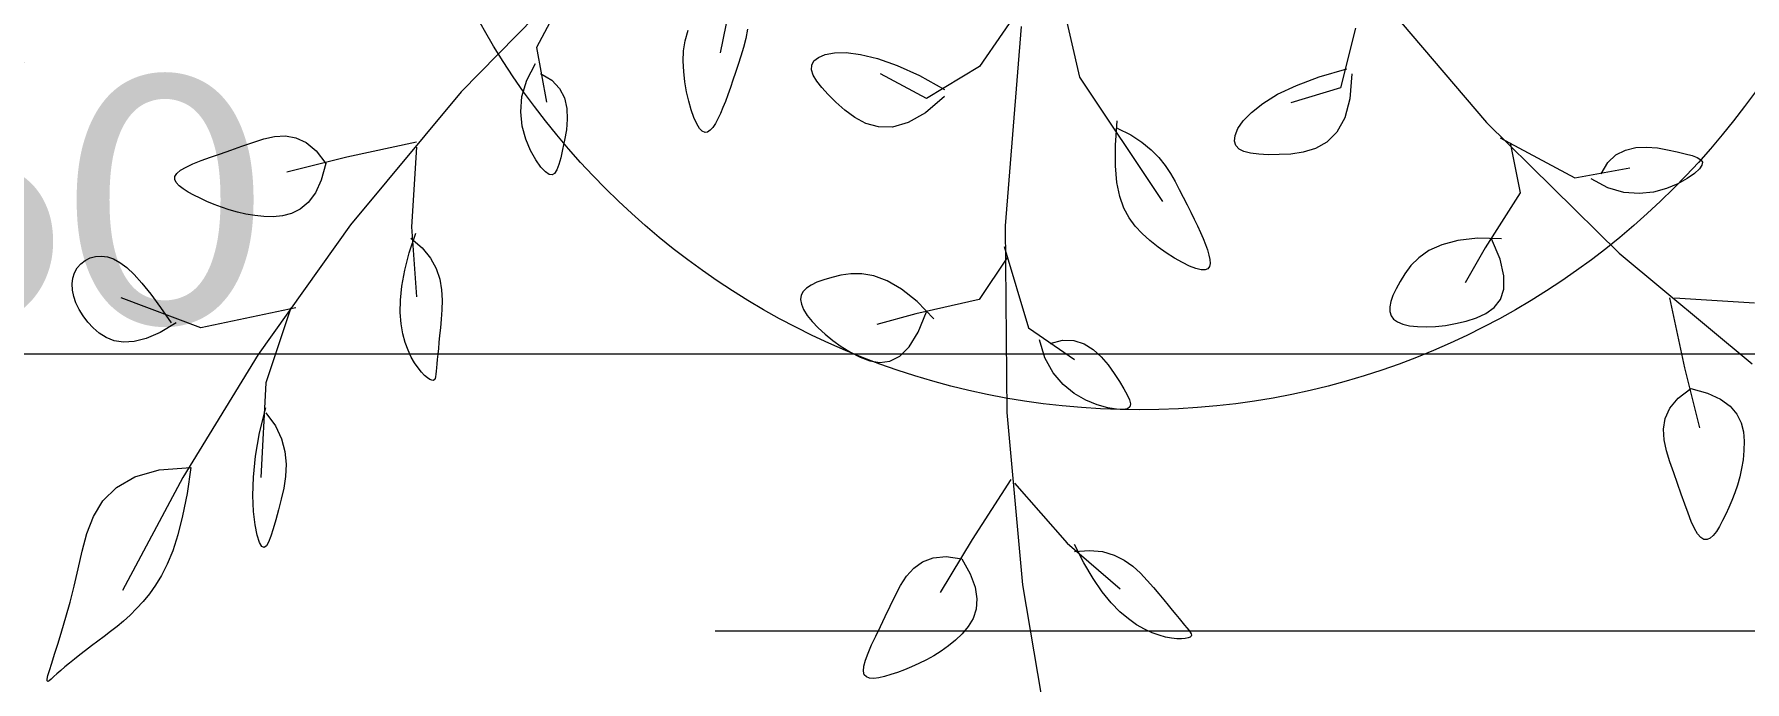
# Model space of a CAD drawing. Header units: centimetres. Extents: x -26724 to 60145, y -23645 to 6771.
# Drawn here: x -19292.4 to -19223.8, y -2535.3 to -2509.3 of the extents above; entities that cross this region are included whole.
import ezdxf

# ---------------------------------------------------------------- set-up
doc = ezdxf.new("R2010")
doc.units = ezdxf.units.CM
for name, pattern in [('AUSGEZOGEN', [0]), ('DALEKOVOD_VN', [5, 2.5, -2.5]), ('PUNKT2_S9', [0.35, 0.15, -0.1, 0, -0.1])]:
    doc.linetypes.add(name, pattern=pattern)
doc.layers.add('3.IZGLED 2', color=7, linetype='Continuous', lineweight=9, true_color=0x4a4a4a)
doc.layers.add('4.KOTE', color=88, linetype='Continuous', lineweight=15)
doc.layers.add('Moebel', color=252, linetype='PUNKT2_S9', lineweight=13)
doc.styles.get("Standard").update_dxf_attribs({"font": 'calibri.ttf'})
doc.dimstyles.new('ja 1 50', dxfattribs={"dimtxt": 10, "dimasz": 5, "dimexe": 5, "dimexo": 5, "dimgap": 1, "dimtad": 1, "dimdec": 0, "dimtxsty": 'Standard', "dimblk": 'ARCHTICK', "dimcen": 2.5, "dimclrd": 256, "dimclrt": 7, "dimadec": 0, "dimazin": 0, "dimtfac": 1, "dimtdec": 0, "dimtix": 1, "dimtmove": 1, "dimatfit": 3, "dimldrblk": 'ARCHTICK', "dimfxl": 10, "dimfxlon": 1, "dimlwd": 0, "dimlwe": 9, "dimarcsym": 0})

# ---------------------------------------------------------------- blocks, each defined once
blk = doc.blocks.new('ggggt')
at = {"layer": 'Moebel', "color": 91, "linetype": 'AUSGEZOGEN', "lineweight": 18, "transparency": 33554687}
for p, q in [((1552.112, 1980.03, 13.5), (1550.936, 1974.158, 13.5)), ((1564.101, 1978.578, 13.5), (1565.343, 1973.177, 13.5)), ((1545.785, 1977.92, 13.5), (1540.545, 1972.589, 13.5)), ((1576.458, 1977.47, 13.5), (1581.655, 1971.359, 13.5)), ((1545.166, 1977.369, 13.5), (1543.564, 1974.371, 13.5)), ((1563.17, 1976.287, 13.5), (1561.329, 1973.598, 13.5)), ((1549.526, 1974.64, 13.5), (1549.652, 1975.062, 13.5)), ((1552.034, 1975.101, 13.5), (1551.958, 1974.721, 13.5)), ((1563.007, 1975.207, 13.5), (1562.361, 1967.211, 13.5)), ((1576.409, 1975.146, 13.5), (1575.809, 1972.743, 13.5)), ((1543.564, 1974.371, 13.5), (1543.965, 1972.172, 13.5)), ((1549.454, 1973.82, 13.5), (1549.466, 1974.23, 13.5)), ((1549.466, 1974.23, 13.5), (1549.526, 1974.64, 13.5)), ((1551.862, 1974.363, 13.5), (1551.757, 1974.02, 13.5)), ((1551.958, 1974.721, 13.5), (1551.862, 1974.363, 13.5)), ((1554.868, 1973.969, 13.5), (1555.142, 1974.081, 13.5)), ((1555.142, 1974.081, 13.5), (1555.515, 1974.151, 13.5)), ((1555.515, 1974.151, 13.5), (1555.987, 1974.161, 13.5)), ((1555.987, 1974.161, 13.5), (1556.562, 1974.092, 13.5)), ((1556.562, 1974.092, 13.5), (1557.241, 1973.928, 13.5)), ((1543.173, 1973.052, 13.5), (1543.53, 1973.72, 13.5)), ((1549.474, 1973.405, 13.5), (1549.454, 1973.82, 13.5)), ((1549.52, 1972.991, 13.5), (1549.474, 1973.405, 13.5)), ((1551.547, 1973.366, 13.5), (1551.444, 1973.056, 13.5)), ((1551.651, 1973.688, 13.5), (1551.547, 1973.366, 13.5)), ((1551.757, 1974.02, 13.5), (1551.651, 1973.688, 13.5)), ((1554.594, 1973.472, 13.5), (1554.601, 1973.662, 13.5)), ((1554.664, 1973.258, 13.5), (1554.594, 1973.472, 13.5)), ((1554.601, 1973.662, 13.5), (1554.69, 1973.828, 13.5)), ((1554.69, 1973.828, 13.5), (1554.868, 1973.969, 13.5)), ((1557.241, 1973.928, 13.5), (1558.026, 1973.651, 13.5)), ((1558.026, 1973.651, 13.5), (1558.92, 1973.244, 13.5)), ((1561.329, 1973.598, 13.5), (1559.206, 1972.323, 13.5)), ((1574.956, 1973.192, 13.5), (1576.059, 1973.509, 13.5)), ((1542.984, 1972.405, 13.5), (1543.173, 1973.052, 13.5)), ((1543.73, 1973.321, 13.5), (1544.179, 1973.056, 13.5)), ((1544.179, 1973.056, 13.5), (1544.49, 1972.725, 13.5)), ((1544.49, 1972.725, 13.5), (1544.683, 1972.343, 13.5)), ((1549.588, 1972.589, 13.5), (1549.52, 1972.991, 13.5)), ((1551.342, 1972.758, 13.5), (1551.24, 1972.475, 13.5)), ((1551.444, 1973.056, 13.5), (1551.342, 1972.758, 13.5)), ((1554.804, 1973.021, 13.5), (1554.664, 1973.258, 13.5)), ((1555.007, 1972.762, 13.5), (1554.804, 1973.021, 13.5)), ((1555.266, 1972.48, 13.5), (1555.007, 1972.762, 13.5)), ((1559.206, 1972.323, 13.5), (1557.367, 1973.312, 13.5)), ((1558.92, 1973.244, 13.5), (1559.925, 1972.688, 13.5)), ((1565.343, 1973.177, 13.5), (1568.663, 1968.193, 13.5)), ((1573.284, 1972.489, 13.5), (1574.036, 1972.848, 13.5)), ((1575.809, 1972.743, 13.5), (1573.81, 1972.142, 13.5)), ((1574.036, 1972.848, 13.5), (1574.956, 1973.192, 13.5)), ((1576.259, 1973.309, 13.5), (1576.184, 1972.309, 13.5)), ((1540.545, 1972.589, 13.5), (1536.11, 1967.258, 13.5)), ((1542.934, 1971.789, 13.5), (1542.984, 1972.405, 13.5)), ((1544.683, 1972.343, 13.5), (1544.779, 1971.927, 13.5)), ((1549.673, 1972.209, 13.5), (1549.588, 1972.589, 13.5)), ((1549.771, 1971.861, 13.5), (1549.673, 1972.209, 13.5)), ((1551.14, 1972.207, 13.5), (1551.039, 1971.955, 13.5)), ((1551.24, 1972.475, 13.5), (1551.14, 1972.207, 13.5)), ((1555.574, 1972.177, 13.5), (1555.266, 1972.48, 13.5)), ((1555.928, 1971.86, 13.5), (1555.574, 1972.177, 13.5)), ((1559.925, 1972.405, 13.5), (1559.164, 1971.751, 13.5)), ((1572.233, 1971.766, 13.5), (1572.688, 1972.124, 13.5)), ((1572.688, 1972.124, 13.5), (1573.284, 1972.489, 13.5)), ((1576.184, 1972.309, 13.5), (1575.975, 1971.541, 13.5)), ((1542.994, 1971.215, 13.5), (1542.934, 1971.789, 13.5)), ((1544.8, 1971.496, 13.5), (1544.765, 1971.065, 13.5)), ((1544.779, 1971.927, 13.5), (1544.8, 1971.496, 13.5)), ((1549.879, 1971.557, 13.5), (1549.771, 1971.861, 13.5)), ((1549.991, 1971.307, 13.5), (1549.879, 1971.557, 13.5)), ((1550.105, 1971.122, 13.5), (1549.991, 1971.307, 13.5)), ((1550.738, 1971.318, 13.5), (1550.637, 1971.163, 13.5)), ((1550.839, 1971.507, 13.5), (1550.738, 1971.318, 13.5)), ((1550.939, 1971.721, 13.5), (1550.839, 1971.507, 13.5)), ((1551.039, 1971.955, 13.5), (1550.939, 1971.721, 13.5)), ((1556.328, 1971.561, 13.5), (1555.928, 1971.86, 13.5)), ((1556.779, 1971.322, 13.5), (1556.328, 1971.561, 13.5)), ((1557.284, 1971.181, 13.5), (1556.779, 1971.322, 13.5)), ((1558.473, 1971.356, 13.5), (1557.848, 1971.179, 13.5)), ((1559.164, 1971.751, 13.5), (1558.473, 1971.356, 13.5)), ((1566.785, 1970.446, 13.5), (1566.856, 1971.421, 13.5)), ((1571.692, 1971.113, 13.5), (1571.906, 1971.426, 13.5)), ((1571.906, 1971.426, 13.5), (1572.233, 1971.766, 13.5)), ((1575.975, 1971.541, 13.5), (1575.658, 1970.974, 13.5)), ((1581.655, 1971.359, 13.5), (1586.986, 1966.12, 13.5)), ((1532.188, 1970.561, 13.5), (1532.627, 1970.699, 13.5)), ((1532.627, 1970.699, 13.5), (1533.064, 1970.794, 13.5)), ((1533.064, 1970.794, 13.5), (1533.497, 1970.82, 13.5)), ((1533.497, 1970.82, 13.5), (1533.921, 1970.751, 13.5)), ((1533.921, 1970.751, 13.5), (1534.335, 1970.562, 13.5)), ((1543.134, 1970.696, 13.5), (1542.994, 1971.215, 13.5)), ((1543.326, 1970.242, 13.5), (1543.134, 1970.696, 13.5)), ((1544.696, 1970.651, 13.5), (1544.615, 1970.272, 13.5)), ((1544.765, 1971.065, 13.5), (1544.696, 1970.651, 13.5)), ((1550.216, 1971.008, 13.5), (1550.105, 1971.122, 13.5)), ((1550.324, 1970.962, 13.5), (1550.216, 1971.008, 13.5)), ((1550.43, 1970.978, 13.5), (1550.324, 1970.962, 13.5)), ((1550.534, 1971.047, 13.5), (1550.43, 1970.978, 13.5)), ((1550.637, 1971.163, 13.5), (1550.534, 1971.047, 13.5)), ((1557.848, 1971.179, 13.5), (1557.284, 1971.181, 13.5)), ((1566.856, 1971.138, 13.5), (1567.392, 1970.863, 13.5)), ((1567.392, 1970.863, 13.5), (1567.839, 1970.573, 13.5)), ((1571.552, 1970.613, 13.5), (1571.578, 1970.839, 13.5)), ((1571.606, 1970.433, 13.5), (1571.552, 1970.613, 13.5)), ((1571.578, 1970.839, 13.5), (1571.692, 1971.113, 13.5)), ((1575.658, 1970.974, 13.5), (1575.258, 1970.577, 13.5)), ((1582.206, 1970.74, 13.5), (1585.204, 1969.138, 13.5)), ((1530.122, 1969.833, 13.5), (1530.491, 1969.967, 13.5)), ((1530.491, 1969.967, 13.5), (1530.891, 1970.107, 13.5)), ((1530.891, 1970.107, 13.5), (1531.314, 1970.253, 13.5)), ((1531.314, 1970.253, 13.5), (1531.749, 1970.405, 13.5)), ((1531.749, 1970.405, 13.5), (1532.188, 1970.561, 13.5)), ((1535.955, 1969.973, 13.5), (1533.552, 1969.373, 13.5)), ((1534.335, 1970.562, 13.5), (1534.735, 1970.228, 13.5)), ((1534.735, 1970.228, 13.5), (1535.119, 1969.722, 13.5)), ((1538.758, 1970.572, 13.5), (1535.955, 1969.973, 13.5)), ((1538.758, 1970.372, 13.5), (1538.558, 1967.174, 13.5)), ((1543.54, 1969.863, 13.5), (1543.326, 1970.242, 13.5)), ((1544.536, 1969.943, 13.5), (1544.46, 1969.671, 13.5)), ((1544.615, 1970.272, 13.5), (1544.536, 1969.943, 13.5)), ((1566.781, 1969.629, 13.5), (1566.785, 1970.446, 13.5)), ((1567.839, 1970.573, 13.5), (1568.211, 1970.269, 13.5)), ((1568.211, 1970.269, 13.5), (1568.519, 1969.956, 13.5)), ((1568.519, 1969.956, 13.5), (1568.774, 1969.636, 13.5)), ((1571.736, 1970.294, 13.5), (1571.606, 1970.433, 13.5)), ((1571.936, 1970.193, 13.5), (1571.736, 1970.294, 13.5)), ((1572.203, 1970.124, 13.5), (1571.936, 1970.193, 13.5)), ((1572.529, 1970.084, 13.5), (1572.203, 1970.124, 13.5)), ((1572.911, 1970.068, 13.5), (1572.529, 1970.084, 13.5)), ((1573.344, 1970.072, 13.5), (1572.911, 1970.068, 13.5)), ((1573.818, 1970.097, 13.5), (1573.344, 1970.072, 13.5)), ((1574.313, 1970.169, 13.5), (1573.818, 1970.097, 13.5)), ((1574.801, 1970.319, 13.5), (1574.313, 1970.169, 13.5)), ((1575.258, 1970.577, 13.5), (1574.801, 1970.319, 13.5)), ((1582.606, 1970.54, 13.5), (1583.006, 1968.537, 13.5)), ((1586.519, 1969.754, 13.5), (1586.85, 1970.064, 13.5)), ((1586.85, 1970.064, 13.5), (1587.232, 1970.257, 13.5)), ((1587.232, 1970.257, 13.5), (1587.648, 1970.353, 13.5)), ((1587.648, 1970.353, 13.5), (1588.079, 1970.374, 13.5)), ((1588.079, 1970.374, 13.5), (1588.51, 1970.339, 13.5)), ((1588.51, 1970.339, 13.5), (1588.924, 1970.27, 13.5)), ((1588.924, 1970.27, 13.5), (1589.303, 1970.189, 13.5)), ((1589.303, 1970.189, 13.5), (1589.632, 1970.11, 13.5)), ((1589.632, 1970.11, 13.5), (1589.904, 1970.034, 13.5)), ((1589.904, 1970.034, 13.5), (1590.113, 1969.955, 13.5)), ((1590.113, 1969.955, 13.5), (1590.253, 1969.867, 13.5)), ((1529.071, 1969.197, 13.5), (1529.145, 1969.322, 13.5)), ((1529.145, 1969.322, 13.5), (1529.296, 1969.448, 13.5)), ((1529.296, 1969.448, 13.5), (1529.515, 1969.574, 13.5)), ((1529.515, 1969.574, 13.5), (1529.793, 1969.702, 13.5)), ((1529.793, 1969.702, 13.5), (1530.122, 1969.833, 13.5)), ((1535.119, 1969.722, 13.5), (1534.938, 1969.054, 13.5)), ((1535.119, 1969.722, 13.5), (1535.119, 1969.722, 13.5)), ((1543.747, 1969.572, 13.5), (1543.54, 1969.863, 13.5)), ((1543.924, 1969.377, 13.5), (1543.747, 1969.572, 13.5)), ((1544.07, 1969.274, 13.5), (1543.924, 1969.377, 13.5)), ((1544.191, 1969.258, 13.5), (1544.07, 1969.274, 13.5)), ((1544.293, 1969.322, 13.5), (1544.191, 1969.258, 13.5)), ((1544.381, 1969.462, 13.5), (1544.293, 1969.322, 13.5)), ((1544.46, 1969.671, 13.5), (1544.381, 1969.462, 13.5)), ((1566.839, 1968.95, 13.5), (1566.781, 1969.629, 13.5)), ((1568.774, 1969.636, 13.5), (1568.988, 1969.314, 13.5)), ((1568.988, 1969.314, 13.5), (1569.173, 1968.993, 13.5)), ((1585.204, 1969.138, 13.5), (1587.403, 1969.539, 13.5)), ((1586.255, 1969.304, 13.5), (1586.519, 1969.754, 13.5)), ((1590.003, 1969.321, 13.5), (1589.712, 1969.114, 13.5)), ((1590.198, 1969.498, 13.5), (1590.003, 1969.321, 13.5)), ((1590.301, 1969.644, 13.5), (1590.198, 1969.498, 13.5)), ((1590.253, 1969.867, 13.5), (1590.317, 1969.766, 13.5)), ((1590.317, 1969.766, 13.5), (1590.301, 1969.644, 13.5)), ((1529.066, 1969.073, 13.5), (1529.071, 1969.197, 13.5)), ((1529.124, 1968.948, 13.5), (1529.066, 1969.073, 13.5)), ((1529.237, 1968.823, 13.5), (1529.124, 1968.948, 13.5)), ((1529.397, 1968.698, 13.5), (1529.237, 1968.823, 13.5)), ((1529.596, 1968.573, 13.5), (1529.397, 1968.698, 13.5)), ((1529.826, 1968.448, 13.5), (1529.596, 1968.573, 13.5)), ((1534.938, 1969.054, 13.5), (1534.7, 1968.536, 13.5)), ((1566.952, 1968.389, 13.5), (1566.839, 1968.95, 13.5)), ((1569.173, 1968.993, 13.5), (1569.341, 1968.676, 13.5)), ((1569.341, 1968.676, 13.5), (1569.502, 1968.366, 13.5)), ((1586.523, 1968.747, 13.5), (1585.855, 1969.104, 13.5)), ((1587.17, 1968.558, 13.5), (1586.523, 1968.747, 13.5)), ((1587.786, 1968.508, 13.5), (1587.17, 1968.558, 13.5)), ((1588.36, 1968.568, 13.5), (1587.786, 1968.508, 13.5)), ((1588.879, 1968.708, 13.5), (1588.36, 1968.568, 13.5)), ((1589.334, 1968.9, 13.5), (1588.879, 1968.708, 13.5)), ((1589.712, 1969.114, 13.5), (1589.334, 1968.9, 13.5)), ((1530.08, 1968.323, 13.5), (1529.826, 1968.448, 13.5)), ((1530.35, 1968.198, 13.5), (1530.08, 1968.323, 13.5)), ((1530.636, 1968.077, 13.5), (1530.35, 1968.198, 13.5)), ((1530.936, 1967.962, 13.5), (1530.636, 1968.077, 13.5)), ((1531.25, 1967.856, 13.5), (1530.936, 1967.962, 13.5)), ((1534.095, 1967.881, 13.5), (1533.747, 1967.708, 13.5)), ((1534.416, 1968.152, 13.5), (1534.095, 1967.881, 13.5)), ((1534.7, 1968.536, 13.5), (1534.416, 1968.152, 13.5)), ((1567.116, 1967.925, 13.5), (1566.952, 1968.389, 13.5)), ((1567.325, 1967.536, 13.5), (1567.116, 1967.925, 13.5)), ((1569.502, 1968.366, 13.5), (1569.656, 1968.065, 13.5)), ((1569.656, 1968.065, 13.5), (1569.802, 1967.772, 13.5)), ((1583.006, 1968.537, 13.5), (1581.606, 1966.335, 13.5)), ((1531.577, 1967.763, 13.5), (1531.25, 1967.856, 13.5)), ((1531.917, 1967.686, 13.5), (1531.577, 1967.763, 13.5)), ((1532.269, 1967.627, 13.5), (1531.917, 1967.686, 13.5)), ((1532.633, 1967.59, 13.5), (1532.269, 1967.627, 13.5)), ((1536.11, 1967.258, 13.5), (1532.412, 1962.061, 13.5)), ((1533.006, 1967.58, 13.5), (1532.633, 1967.59, 13.5)), ((1533.381, 1967.614, 13.5), (1533.006, 1967.58, 13.5)), ((1533.747, 1967.708, 13.5), (1533.381, 1967.614, 13.5)), ((1562.361, 1967.211, 13.5), (1562.426, 1959.736, 13.5)), ((1567.573, 1967.204, 13.5), (1567.325, 1967.536, 13.5)), ((1567.854, 1966.906, 13.5), (1567.573, 1967.204, 13.5)), ((1569.802, 1967.772, 13.5), (1569.94, 1967.49, 13.5)), ((1569.94, 1967.49, 13.5), (1570.069, 1967.218, 13.5)), ((1570.069, 1967.218, 13.5), (1570.187, 1966.957, 13.5)), ((1538.464, 1966.14, 13.5), (1538.724, 1966.924, 13.5)), ((1538.524, 1966.724, 13.5), (1538.982, 1966.336, 13.5)), ((1538.558, 1967.174, 13.5), (1538.758, 1964.375, 13.5)), ((1568.162, 1966.627, 13.5), (1567.854, 1966.906, 13.5)), ((1568.488, 1966.367, 13.5), (1568.162, 1966.627, 13.5)), ((1570.187, 1966.957, 13.5), (1570.294, 1966.708, 13.5)), ((1570.294, 1966.708, 13.5), (1570.389, 1966.472, 13.5)), ((1580.506, 1966.632, 13.5), (1579.863, 1966.461, 13.5)), ((1581.297, 1966.718, 13.5), (1580.506, 1966.632, 13.5)), ((1582.256, 1966.701, 13.5), (1581.297, 1966.718, 13.5)), ((1582.203, 1965.881, 13.5), (1581.857, 1966.701, 13.5)), ((1525.299, 1965.696, 13.5), (1525.472, 1965.83, 13.5)), ((1525.472, 1965.83, 13.5), (1525.67, 1965.929, 13.5)), ((1525.67, 1965.929, 13.5), (1525.886, 1965.989, 13.5)), ((1525.886, 1965.989, 13.5), (1526.118, 1966.005, 13.5)), ((1526.118, 1966.005, 13.5), (1526.359, 1965.974, 13.5)), ((1526.359, 1965.974, 13.5), (1526.606, 1965.891, 13.5)), ((1526.606, 1965.891, 13.5), (1526.863, 1965.75, 13.5)), ((1538.281, 1965.435, 13.5), (1538.464, 1966.14, 13.5)), ((1538.982, 1966.336, 13.5), (1539.317, 1965.928, 13.5)), ((1539.317, 1965.928, 13.5), (1539.547, 1965.507, 13.5)), ((1562.454, 1965.959, 13.5), (1561.321, 1964.26, 13.5)), ((1562.313, 1966.383, 13.5), (1563.301, 1963.13, 13.5)), ((1568.82, 1966.13, 13.5), (1568.488, 1966.367, 13.5)), ((1569.149, 1965.921, 13.5), (1568.82, 1966.13, 13.5)), ((1569.464, 1965.745, 13.5), (1569.149, 1965.921, 13.5)), ((1570.389, 1966.472, 13.5), (1570.47, 1966.25, 13.5)), ((1570.47, 1966.25, 13.5), (1570.532, 1966.045, 13.5)), ((1570.532, 1966.045, 13.5), (1570.57, 1965.863, 13.5)), ((1570.57, 1965.863, 13.5), (1570.58, 1965.709, 13.5)), ((1578.945, 1965.938, 13.5), (1578.63, 1965.624, 13.5)), ((1579.349, 1966.223, 13.5), (1578.945, 1965.938, 13.5)), ((1579.863, 1966.461, 13.5), (1579.349, 1966.223, 13.5)), ((1581.606, 1966.335, 13.5), (1580.807, 1964.933, 13.5)), ((1582.361, 1965.213, 13.5), (1582.203, 1965.881, 13.5)), ((1586.986, 1966.12, 13.5), (1592.317, 1961.684, 13.5)), ((1524.945, 1964.891, 13.5), (1524.974, 1965.124, 13.5)), ((1524.974, 1965.124, 13.5), (1525.045, 1965.339, 13.5)), ((1525.045, 1965.339, 13.5), (1525.155, 1965.531, 13.5)), ((1525.155, 1965.531, 13.5), (1525.299, 1965.696, 13.5)), ((1526.863, 1965.75, 13.5), (1527.136, 1965.544, 13.5)), ((1527.136, 1965.544, 13.5), (1527.429, 1965.268, 13.5)), ((1527.429, 1965.268, 13.5), (1527.748, 1964.914, 13.5)), ((1538.165, 1964.804, 13.5), (1538.281, 1965.435, 13.5)), ((1539.547, 1965.507, 13.5), (1539.69, 1965.081, 13.5)), ((1555.403, 1965.15, 13.5), (1555.083, 1965.055, 13.5)), ((1555.764, 1965.237, 13.5), (1555.403, 1965.15, 13.5)), ((1556.167, 1965.294, 13.5), (1555.764, 1965.237, 13.5)), ((1556.612, 1965.294, 13.5), (1556.167, 1965.294, 13.5)), ((1557.099, 1965.209, 13.5), (1556.612, 1965.294, 13.5)), ((1557.631, 1965.014, 13.5), (1557.099, 1965.209, 13.5)), ((1569.755, 1965.606, 13.5), (1569.464, 1965.745, 13.5)), ((1570.011, 1965.509, 13.5), (1569.755, 1965.606, 13.5)), ((1570.223, 1965.458, 13.5), (1570.011, 1965.509, 13.5)), ((1570.382, 1965.456, 13.5), (1570.223, 1965.458, 13.5)), ((1570.491, 1965.5, 13.5), (1570.382, 1965.456, 13.5)), ((1570.555, 1965.586, 13.5), (1570.491, 1965.5, 13.5)), ((1570.58, 1965.709, 13.5), (1570.555, 1965.586, 13.5)), ((1578.385, 1965.299, 13.5), (1578.192, 1964.982, 13.5)), ((1578.63, 1965.624, 13.5), (1578.385, 1965.299, 13.5)), ((1582.356, 1964.679, 13.5), (1582.361, 1965.213, 13.5)), ((1524.958, 1964.643, 13.5), (1524.945, 1964.891, 13.5)), ((1525.011, 1964.387, 13.5), (1524.958, 1964.643, 13.5)), ((1527.748, 1964.914, 13.5), (1528.097, 1964.477, 13.5)), ((1528.097, 1964.477, 13.5), (1528.484, 1963.95, 13.5)), ((1538.109, 1964.239, 13.5), (1538.165, 1964.804, 13.5)), ((1539.69, 1965.081, 13.5), (1539.763, 1964.657, 13.5)), ((1539.763, 1964.657, 13.5), (1539.784, 1964.243, 13.5)), ((1554.181, 1964.438, 13.5), (1554.156, 1964.268, 13.5)), ((1554.261, 1964.589, 13.5), (1554.181, 1964.438, 13.5)), ((1554.393, 1964.724, 13.5), (1554.261, 1964.589, 13.5)), ((1554.576, 1964.844, 13.5), (1554.393, 1964.724, 13.5)), ((1554.807, 1964.954, 13.5), (1554.576, 1964.844, 13.5)), ((1555.083, 1965.055, 13.5), (1554.807, 1964.954, 13.5)), ((1558.206, 1964.68, 13.5), (1557.631, 1965.014, 13.5)), ((1558.827, 1964.182, 13.5), (1558.206, 1964.68, 13.5)), ((1578.033, 1964.689, 13.5), (1577.909, 1964.422, 13.5)), ((1578.192, 1964.982, 13.5), (1578.033, 1964.689, 13.5)), ((1582.217, 1964.261, 13.5), (1582.356, 1964.679, 13.5)), ((1525.101, 1964.125, 13.5), (1525.011, 1964.387, 13.5)), ((1525.226, 1963.863, 13.5), (1525.101, 1964.125, 13.5)), ((1525.384, 1963.606, 13.5), (1525.226, 1963.863, 13.5)), ((1530.113, 1963.125, 13.5), (1526.909, 1964.325, 13.5)), ((1528.484, 1963.95, 13.5), (1528.912, 1963.325, 13.5)), ((1533.918, 1963.925, 13.5), (1530.113, 1963.125, 13.5)), ((1533.718, 1963.925, 13.5), (1532.716, 1960.926, 13.5)), ((1538.103, 1963.737, 13.5), (1538.109, 1964.239, 13.5)), ((1539.771, 1963.846, 13.5), (1539.742, 1963.475, 13.5)), ((1539.784, 1964.243, 13.5), (1539.771, 1963.846, 13.5)), ((1554.156, 1964.268, 13.5), (1554.188, 1964.077, 13.5)), ((1554.188, 1964.077, 13.5), (1554.279, 1963.862, 13.5)), ((1554.279, 1963.862, 13.5), (1554.424, 1963.629, 13.5)), ((1561.321, 1964.26, 13.5), (1558.774, 1963.692, 13.5)), ((1559.493, 1963.492, 13.5), (1558.827, 1964.182, 13.5)), ((1558.875, 1962.95, 13.5), (1559.21, 1963.774, 13.5)), ((1577.823, 1964.181, 13.5), (1577.779, 1963.966, 13.5)), ((1577.779, 1963.966, 13.5), (1577.781, 1963.777, 13.5)), ((1577.781, 1963.777, 13.5), (1577.831, 1963.614, 13.5)), ((1577.909, 1964.422, 13.5), (1577.823, 1964.181, 13.5)), ((1581.639, 1963.702, 13.5), (1581.969, 1963.941, 13.5)), ((1581.969, 1963.941, 13.5), (1582.217, 1964.261, 13.5)), ((1589.003, 1964.332, 13.5), (1589.602, 1961.529, 13.5)), ((1589.203, 1964.332, 13.5), (1592.401, 1964.132, 13.5)), ((1525.573, 1963.359, 13.5), (1525.384, 1963.606, 13.5)), ((1525.791, 1963.125, 13.5), (1525.573, 1963.359, 13.5)), ((1526.037, 1962.913, 13.5), (1525.791, 1963.125, 13.5)), ((1529.112, 1963.325, 13.5), (1528.477, 1962.948, 13.5)), ((1538.14, 1963.29, 13.5), (1538.103, 1963.737, 13.5)), ((1538.21, 1962.894, 13.5), (1538.14, 1963.29, 13.5)), ((1539.711, 1963.135, 13.5), (1539.683, 1962.826, 13.5)), ((1539.742, 1963.475, 13.5), (1539.711, 1963.135, 13.5)), ((1554.424, 1963.629, 13.5), (1554.619, 1963.383, 13.5)), ((1554.619, 1963.383, 13.5), (1554.858, 1963.13, 13.5)), ((1554.858, 1963.13, 13.5), (1555.136, 1962.875, 13.5)), ((1558.774, 1963.692, 13.5), (1557.217, 1963.267, 13.5)), ((1563.301, 1963.13, 13.5), (1565.139, 1961.859, 13.5)), ((1577.831, 1963.614, 13.5), (1577.933, 1963.476, 13.5)), ((1577.933, 1963.476, 13.5), (1578.092, 1963.364, 13.5)), ((1578.092, 1963.364, 13.5), (1578.308, 1963.276, 13.5)), ((1578.308, 1963.276, 13.5), (1578.575, 1963.214, 13.5)), ((1578.575, 1963.214, 13.5), (1578.887, 1963.178, 13.5)), ((1578.887, 1963.178, 13.5), (1579.235, 1963.167, 13.5)), ((1579.235, 1963.167, 13.5), (1579.612, 1963.184, 13.5)), ((1579.612, 1963.184, 13.5), (1580.01, 1963.227, 13.5)), ((1580.01, 1963.227, 13.5), (1580.422, 1963.298, 13.5)), ((1580.422, 1963.298, 13.5), (1580.84, 1963.397, 13.5)), ((1580.84, 1963.397, 13.5), (1581.254, 1963.527, 13.5)), ((1581.254, 1963.527, 13.5), (1581.639, 1963.702, 13.5)), ((1526.317, 1962.735, 13.5), (1526.037, 1962.913, 13.5)), ((1526.638, 1962.609, 13.5), (1526.317, 1962.735, 13.5)), ((1527.007, 1962.551, 13.5), (1526.638, 1962.609, 13.5)), ((1527.432, 1962.577, 13.5), (1527.007, 1962.551, 13.5)), ((1527.92, 1962.704, 13.5), (1527.432, 1962.577, 13.5)), ((1528.477, 1962.948, 13.5), (1527.92, 1962.704, 13.5)), ((1538.307, 1962.542, 13.5), (1538.21, 1962.894, 13.5)), ((1538.421, 1962.231, 13.5), (1538.307, 1962.542, 13.5)), ((1539.656, 1962.547, 13.5), (1539.631, 1962.295, 13.5)), ((1539.683, 1962.826, 13.5), (1539.656, 1962.547, 13.5)), ((1555.136, 1962.875, 13.5), (1555.448, 1962.624, 13.5)), ((1555.448, 1962.624, 13.5), (1555.79, 1962.382, 13.5)), ((1555.79, 1962.382, 13.5), (1556.155, 1962.157, 13.5)), ((1558.514, 1962.366, 13.5), (1558.875, 1962.95, 13.5)), ((1563.956, 1961.922, 13.5), (1563.736, 1962.646, 13.5)), ((1564.161, 1962.505, 13.5), (1564.665, 1962.636, 13.5)), ((1564.665, 1962.636, 13.5), (1565.119, 1962.621, 13.5)), ((1565.119, 1962.621, 13.5), (1565.526, 1962.488, 13.5)), ((1565.526, 1962.488, 13.5), (1565.887, 1962.262, 13.5)), ((1532.412, 1962.061, 13.5), (1529.385, 1957.131, 13.5)), ((1538.547, 1961.957, 13.5), (1538.421, 1962.231, 13.5)), ((1538.681, 1961.72, 13.5), (1538.547, 1961.957, 13.5)), ((1538.818, 1961.52, 13.5), (1538.681, 1961.72, 13.5)), ((1539.589, 1961.866, 13.5), (1539.572, 1961.686, 13.5)), ((1539.609, 1962.068, 13.5), (1539.589, 1961.866, 13.5)), ((1539.631, 1962.295, 13.5), (1539.609, 1962.068, 13.5)), ((1556.155, 1962.157, 13.5), (1556.539, 1961.956, 13.5)), ((1556.539, 1961.956, 13.5), (1556.935, 1961.808, 13.5)), ((1556.935, 1961.808, 13.5), (1557.337, 1961.743, 13.5)), ((1557.337, 1961.743, 13.5), (1557.739, 1961.794, 13.5)), ((1557.739, 1961.794, 13.5), (1558.133, 1961.991, 13.5)), ((1558.133, 1961.991, 13.5), (1558.514, 1962.366, 13.5)), ((1564.281, 1961.33, 13.5), (1563.956, 1961.922, 13.5)), ((1565.887, 1962.262, 13.5), (1566.207, 1961.971, 13.5)), ((1566.207, 1961.971, 13.5), (1566.487, 1961.642, 13.5)), ((1538.952, 1961.355, 13.5), (1538.818, 1961.52, 13.5)), ((1539.079, 1961.223, 13.5), (1538.952, 1961.355, 13.5)), ((1539.194, 1961.125, 13.5), (1539.079, 1961.223, 13.5)), ((1539.291, 1961.06, 13.5), (1539.194, 1961.125, 13.5)), ((1539.368, 1961.025, 13.5), (1539.291, 1961.06, 13.5)), ((1539.427, 1961.02, 13.5), (1539.368, 1961.025, 13.5)), ((1539.47, 1961.043, 13.5), (1539.427, 1961.02, 13.5)), ((1539.5, 1961.093, 13.5), (1539.47, 1961.043, 13.5)), ((1539.521, 1961.168, 13.5), (1539.5, 1961.093, 13.5)), ((1539.535, 1961.266, 13.5), (1539.521, 1961.168, 13.5)), ((1539.547, 1961.386, 13.5), (1539.535, 1961.266, 13.5)), ((1539.558, 1961.526, 13.5), (1539.547, 1961.386, 13.5)), ((1539.572, 1961.686, 13.5), (1539.558, 1961.526, 13.5)), ((1564.681, 1960.859, 13.5), (1564.281, 1961.33, 13.5)), ((1566.487, 1961.642, 13.5), (1566.731, 1961.301, 13.5)), ((1566.731, 1961.301, 13.5), (1566.942, 1960.975, 13.5)), ((1589.602, 1961.529, 13.5), (1590.202, 1959.126, 13.5)), ((1532.716, 1960.926, 13.5), (1532.516, 1957.128, 13.5)), ((1565.128, 1960.496, 13.5), (1564.681, 1960.859, 13.5)), ((1565.595, 1960.228, 13.5), (1565.128, 1960.496, 13.5)), ((1566.942, 1960.975, 13.5), (1567.119, 1960.687, 13.5)), ((1567.119, 1960.687, 13.5), (1567.258, 1960.441, 13.5)), ((1567.258, 1960.441, 13.5), (1567.349, 1960.237, 13.5)), ((1589.347, 1960.309, 13.5), (1589.853, 1960.694, 13.5)), ((1589.853, 1960.694, 13.5), (1590.521, 1960.512, 13.5)), ((1589.853, 1960.694, 13.5), (1589.853, 1960.694, 13.5)), ((1590.521, 1960.512, 13.5), (1591.039, 1960.275, 13.5)), ((1532.465, 1958.916, 13.5), (1532.716, 1959.927, 13.5)), ((1532.716, 1959.727, 13.5), (1533.095, 1959.203, 13.5)), ((1562.426, 1959.736, 13.5), (1563.059, 1952.83, 13.5)), ((1566.052, 1960.042, 13.5), (1565.595, 1960.228, 13.5)), ((1566.47, 1959.926, 13.5), (1566.052, 1960.042, 13.5)), ((1566.823, 1959.867, 13.5), (1566.47, 1959.926, 13.5)), ((1567.086, 1959.854, 13.5), (1566.823, 1959.867, 13.5)), ((1567.262, 1959.884, 13.5), (1567.086, 1959.854, 13.5)), ((1567.36, 1959.959, 13.5), (1567.262, 1959.884, 13.5)), ((1567.349, 1960.237, 13.5), (1567.386, 1960.076, 13.5)), ((1567.386, 1960.076, 13.5), (1567.36, 1959.959, 13.5)), ((1588.824, 1959.495, 13.5), (1589.013, 1959.909, 13.5)), ((1589.013, 1959.909, 13.5), (1589.347, 1960.309, 13.5)), ((1591.039, 1960.275, 13.5), (1591.424, 1959.99, 13.5)), ((1591.424, 1959.99, 13.5), (1591.694, 1959.669, 13.5)), ((1591.694, 1959.669, 13.5), (1591.867, 1959.321, 13.5)), ((1533.095, 1959.203, 13.5), (1533.344, 1958.682, 13.5)), ((1588.755, 1959.071, 13.5), (1588.824, 1959.495, 13.5)), ((1588.781, 1958.639, 13.5), (1588.755, 1959.071, 13.5)), ((1591.867, 1959.321, 13.5), (1591.961, 1958.955, 13.5)), ((1591.961, 1958.955, 13.5), (1591.995, 1958.58, 13.5)), ((1532.304, 1957.987, 13.5), (1532.465, 1958.916, 13.5)), ((1533.344, 1958.682, 13.5), (1533.482, 1958.169, 13.5)), ((1588.876, 1958.201, 13.5), (1588.781, 1958.639, 13.5)), ((1591.995, 1958.58, 13.5), (1591.985, 1958.207, 13.5)), ((1532.219, 1957.147, 13.5), (1532.304, 1957.987, 13.5)), ((1533.482, 1958.169, 13.5), (1533.53, 1957.665, 13.5)), ((1533.53, 1957.665, 13.5), (1533.507, 1957.176, 13.5)), ((1589.014, 1957.762, 13.5), (1588.876, 1958.201, 13.5)), ((1589.17, 1957.323, 13.5), (1589.014, 1957.762, 13.5)), ((1591.948, 1957.844, 13.5), (1591.889, 1957.491, 13.5)), ((1591.985, 1958.207, 13.5), (1591.948, 1957.844, 13.5)), ((1526.72, 1956.734, 13.5), (1527.46, 1957.155, 13.5)), ((1529.385, 1957.131, 13.5), (1526.96, 1952.603, 13.5)), ((1527.46, 1957.155, 13.5), (1528.443, 1957.43, 13.5)), ((1528.443, 1957.43, 13.5), (1529.713, 1957.528, 13.5)), ((1529.713, 1957.528, 13.5), (1529.553, 1956.485, 13.5)), ((1529.713, 1957.528, 13.5), (1529.713, 1957.528, 13.5)), ((1532.197, 1956.404, 13.5), (1532.219, 1957.147, 13.5)), ((1533.507, 1957.176, 13.5), (1533.435, 1956.705, 13.5)), ((1562.588, 1957.046, 13.5), (1561.03, 1954.64, 13.5)), ((1562.729, 1956.905, 13.5), (1564.849, 1954.502, 13.5)), ((1589.322, 1956.888, 13.5), (1589.17, 1957.323, 13.5)), ((1591.812, 1957.151, 13.5), (1591.719, 1956.824, 13.5)), ((1591.889, 1957.491, 13.5), (1591.812, 1957.151, 13.5)), ((1526.181, 1956.195, 13.5), (1526.72, 1956.734, 13.5)), ((1529.553, 1956.485, 13.5), (1529.377, 1955.594, 13.5)), ((1532.224, 1955.763, 13.5), (1532.197, 1956.404, 13.5)), ((1533.331, 1956.255, 13.5), (1533.217, 1955.829, 13.5)), ((1533.435, 1956.705, 13.5), (1533.331, 1956.255, 13.5)), ((1589.468, 1956.465, 13.5), (1589.322, 1956.888, 13.5)), ((1589.608, 1956.065, 13.5), (1589.468, 1956.465, 13.5)), ((1591.498, 1956.21, 13.5), (1591.377, 1955.925, 13.5)), ((1591.613, 1956.51, 13.5), (1591.498, 1956.21, 13.5)), ((1591.719, 1956.824, 13.5), (1591.613, 1956.51, 13.5)), ((1525.538, 1954.886, 13.5), (1525.801, 1955.569, 13.5)), ((1525.801, 1955.569, 13.5), (1526.181, 1956.195, 13.5)), ((1529.377, 1955.594, 13.5), (1529.185, 1954.836, 13.5)), ((1532.287, 1955.232, 13.5), (1532.224, 1955.763, 13.5)), ((1533.217, 1955.829, 13.5), (1533.109, 1955.433, 13.5)), ((1589.742, 1955.696, 13.5), (1589.608, 1956.065, 13.5)), ((1589.873, 1955.367, 13.5), (1589.742, 1955.696, 13.5)), ((1591.252, 1955.654, 13.5), (1591.127, 1955.4, 13.5)), ((1591.377, 1955.925, 13.5), (1591.252, 1955.654, 13.5)), ((1525.349, 1954.174, 13.5), (1525.538, 1954.886, 13.5)), ((1529.185, 1954.836, 13.5), (1528.978, 1954.196, 13.5)), ((1532.372, 1954.819, 13.5), (1532.287, 1955.232, 13.5)), ((1533.008, 1955.078, 13.5), (1532.913, 1954.776, 13.5)), ((1533.109, 1955.433, 13.5), (1533.008, 1955.078, 13.5)), ((1590.001, 1955.089, 13.5), (1589.873, 1955.367, 13.5)), ((1590.127, 1954.87, 13.5), (1590.001, 1955.089, 13.5)), ((1590.253, 1954.72, 13.5), (1590.127, 1954.87, 13.5)), ((1590.877, 1954.971, 13.5), (1590.752, 1954.811, 13.5)), ((1591.002, 1955.17, 13.5), (1590.877, 1954.971, 13.5)), ((1591.127, 1955.4, 13.5), (1591.002, 1955.17, 13.5)), ((1525.19, 1953.463, 13.5), (1525.349, 1954.174, 13.5)), ((1528.978, 1954.196, 13.5), (1528.76, 1953.656, 13.5)), ((1532.466, 1954.529, 13.5), (1532.372, 1954.819, 13.5)), ((1532.558, 1954.368, 13.5), (1532.466, 1954.529, 13.5)), ((1532.647, 1954.325, 13.5), (1532.558, 1954.368, 13.5)), ((1532.735, 1954.387, 13.5), (1532.647, 1954.325, 13.5)), ((1532.823, 1954.542, 13.5), (1532.735, 1954.387, 13.5)), ((1532.913, 1954.776, 13.5), (1532.823, 1954.542, 13.5)), ((1561.03, 1954.64, 13.5), (1559.755, 1952.517, 13.5)), ((1564.849, 1954.502, 13.5), (1566.97, 1952.664, 13.5)), ((1565.514, 1953.705, 13.5), (1565.144, 1954.442, 13.5)), ((1565.144, 1954.159, 13.5), (1565.742, 1954.209, 13.5)), ((1565.742, 1954.209, 13.5), (1566.267, 1954.157, 13.5)), ((1566.267, 1954.157, 13.5), (1566.728, 1954.022, 13.5)), ((1590.378, 1954.645, 13.5), (1590.253, 1954.72, 13.5)), ((1590.502, 1954.64, 13.5), (1590.378, 1954.645, 13.5)), ((1590.627, 1954.698, 13.5), (1590.502, 1954.64, 13.5)), ((1590.752, 1954.811, 13.5), (1590.627, 1954.698, 13.5)), ((1525.029, 1952.78, 13.5), (1525.19, 1953.463, 13.5)), ((1528.76, 1953.656, 13.5), (1528.53, 1953.199, 13.5)), ((1558.405, 1953.177, 13.5), (1558.693, 1953.501, 13.5)), ((1558.693, 1953.501, 13.5), (1559.041, 1953.752, 13.5)), ((1559.041, 1953.752, 13.5), (1559.467, 1953.911, 13.5)), ((1559.467, 1953.911, 13.5), (1559.987, 1953.958, 13.5)), ((1559.987, 1953.958, 13.5), (1560.616, 1953.872, 13.5)), ((1560.616, 1953.872, 13.5), (1560.96, 1953.271, 13.5)), ((1560.616, 1953.872, 13.5), (1560.616, 1953.872, 13.5)), ((1565.883, 1953.077, 13.5), (1565.514, 1953.705, 13.5)), ((1566.728, 1954.022, 13.5), (1567.13, 1953.822, 13.5)), ((1567.13, 1953.822, 13.5), (1567.481, 1953.574, 13.5)), ((1567.481, 1953.574, 13.5), (1567.789, 1953.296, 13.5)), ((1524.863, 1952.135, 13.5), (1525.029, 1952.78, 13.5)), ((1528.291, 1952.807, 13.5), (1528.044, 1952.464, 13.5)), ((1528.53, 1953.199, 13.5), (1528.291, 1952.807, 13.5)), ((1557.95, 1952.392, 13.5), (1558.163, 1952.801, 13.5)), ((1558.163, 1952.801, 13.5), (1558.405, 1953.177, 13.5)), ((1560.96, 1953.271, 13.5), (1561.158, 1952.737, 13.5)), ((1563.059, 1952.83, 13.5), (1564.119, 1946.54, 13.5)), ((1566.248, 1952.548, 13.5), (1565.883, 1953.077, 13.5)), ((1567.789, 1953.296, 13.5), (1568.06, 1953.007, 13.5)), ((1568.06, 1953.007, 13.5), (1568.302, 1952.723, 13.5)), ((1524.696, 1951.533, 13.5), (1524.863, 1952.135, 13.5)), ((1527.791, 1952.154, 13.5), (1527.533, 1951.872, 13.5)), ((1528.044, 1952.464, 13.5), (1527.791, 1952.154, 13.5)), ((1557.75, 1951.972, 13.5), (1557.95, 1952.392, 13.5)), ((1561.158, 1952.737, 13.5), (1561.23, 1952.264, 13.5)), ((1561.23, 1952.264, 13.5), (1561.194, 1951.846, 13.5)), ((1566.607, 1952.109, 13.5), (1566.248, 1952.548, 13.5)), ((1566.958, 1951.75, 13.5), (1566.607, 1952.109, 13.5)), ((1568.302, 1952.723, 13.5), (1568.521, 1952.462, 13.5)), ((1568.521, 1952.462, 13.5), (1568.719, 1952.223, 13.5)), ((1568.719, 1952.223, 13.5), (1568.898, 1952.006, 13.5)), ((1524.533, 1950.981, 13.5), (1524.696, 1951.533, 13.5)), ((1527.272, 1951.614, 13.5), (1527.009, 1951.377, 13.5)), ((1527.533, 1951.872, 13.5), (1527.272, 1951.614, 13.5)), ((1557.354, 1951.155, 13.5), (1557.55, 1951.556, 13.5)), ((1557.55, 1951.556, 13.5), (1557.75, 1951.972, 13.5)), ((1561.07, 1951.478, 13.5), (1560.877, 1951.152, 13.5)), ((1561.194, 1951.846, 13.5), (1561.07, 1951.478, 13.5)), ((1567.3, 1951.46, 13.5), (1566.958, 1951.75, 13.5)), ((1567.63, 1951.229, 13.5), (1567.3, 1951.46, 13.5)), ((1568.898, 1952.006, 13.5), (1569.059, 1951.81, 13.5)), ((1569.059, 1951.81, 13.5), (1569.203, 1951.635, 13.5)), ((1569.203, 1951.635, 13.5), (1569.332, 1951.478, 13.5)), ((1569.332, 1951.478, 13.5), (1569.448, 1951.338, 13.5)), ((1524.381, 1950.486, 13.5), (1524.533, 1950.981, 13.5)), ((1526.228, 1950.754, 13.5), (1525.975, 1950.565, 13.5)), ((1526.486, 1950.95, 13.5), (1526.228, 1950.754, 13.5)), ((1526.747, 1951.157, 13.5), (1526.486, 1950.95, 13.5)), ((1527.009, 1951.377, 13.5), (1526.747, 1951.157, 13.5)), ((1557.004, 1950.416, 13.5), (1557.17, 1950.773, 13.5)), ((1557.17, 1950.773, 13.5), (1557.354, 1951.155, 13.5)), ((1560.636, 1950.863, 13.5), (1560.366, 1950.606, 13.5)), ((1560.877, 1951.152, 13.5), (1560.636, 1950.863, 13.5)), ((1567.947, 1951.049, 13.5), (1567.63, 1951.229, 13.5)), ((1568.248, 1950.909, 13.5), (1567.947, 1951.049, 13.5)), ((1568.531, 1950.805, 13.5), (1568.248, 1950.909, 13.5)), ((1568.793, 1950.733, 13.5), (1568.531, 1950.805, 13.5)), ((1569.031, 1950.687, 13.5), (1568.793, 1950.733, 13.5)), ((1569.448, 1951.338, 13.5), (1569.55, 1951.215, 13.5)), ((1569.55, 1951.215, 13.5), (1569.642, 1951.108, 13.5)), ((1569.642, 1951.108, 13.5), (1569.718, 1951.015, 13.5)), ((1569.771, 1950.727, 13.5), (1569.691, 1950.697, 13.5)), ((1569.718, 1951.015, 13.5), (1569.777, 1950.935, 13.5)), ((1569.815, 1950.765, 13.5), (1569.771, 1950.727, 13.5)), ((1569.777, 1950.935, 13.5), (1569.815, 1950.868, 13.5)), ((1569.815, 1950.868, 13.5), (1569.829, 1950.811, 13.5)), ((1569.829, 1950.811, 13.5), (1569.815, 1950.765, 13.5)), ((1524.129, 1949.688, 13.5), (1524.245, 1950.052, 13.5)), ((1524.245, 1950.052, 13.5), (1524.381, 1950.486, 13.5)), ((1525.489, 1950.198, 13.5), (1525.261, 1950.022, 13.5)), ((1525.728, 1950.379, 13.5), (1525.489, 1950.198, 13.5)), ((1525.975, 1950.565, 13.5), (1525.728, 1950.379, 13.5)), ((1556.758, 1949.804, 13.5), (1556.864, 1950.091, 13.5)), ((1556.864, 1950.091, 13.5), (1557.004, 1950.416, 13.5)), ((1559.792, 1950.168, 13.5), (1559.497, 1949.982, 13.5)), ((1560.083, 1950.375, 13.5), (1559.792, 1950.168, 13.5)), ((1560.366, 1950.606, 13.5), (1560.083, 1950.375, 13.5)), ((1569.243, 1950.665, 13.5), (1569.031, 1950.687, 13.5)), ((1569.425, 1950.662, 13.5), (1569.243, 1950.665, 13.5)), ((1569.576, 1950.674, 13.5), (1569.425, 1950.662, 13.5)), ((1569.691, 1950.697, 13.5), (1569.576, 1950.674, 13.5)), ((1523.979, 1949.188, 13.5), (1524.039, 1949.399, 13.5)), ((1524.039, 1949.399, 13.5), (1524.129, 1949.688, 13.5)), ((1524.488, 1949.396, 13.5), (1524.339, 1949.265, 13.5)), ((1524.656, 1949.539, 13.5), (1524.488, 1949.396, 13.5)), ((1524.842, 1949.691, 13.5), (1524.656, 1949.539, 13.5)), ((1525.044, 1949.853, 13.5), (1524.842, 1949.691, 13.5)), ((1525.261, 1950.022, 13.5), (1525.044, 1949.853, 13.5)), ((1556.675, 1949.365, 13.5), (1556.692, 1949.56, 13.5)), ((1556.71, 1949.224, 13.5), (1556.675, 1949.365, 13.5)), ((1556.692, 1949.56, 13.5), (1556.758, 1949.804, 13.5)), ((1558.321, 1949.423, 13.5), (1558.042, 1949.319, 13.5)), ((1558.609, 1949.539, 13.5), (1558.321, 1949.423, 13.5)), ((1558.903, 1949.67, 13.5), (1558.609, 1949.539, 13.5)), ((1559.199, 1949.817, 13.5), (1558.903, 1949.67, 13.5)), ((1559.497, 1949.982, 13.5), (1559.199, 1949.817, 13.5)), ((1523.949, 1948.976, 13.5), (1523.95, 1949.05, 13.5)), ((1523.976, 1948.957, 13.5), (1523.949, 1948.976, 13.5)), ((1523.95, 1949.05, 13.5), (1523.979, 1949.188, 13.5)), ((1524.03, 1948.985, 13.5), (1523.976, 1948.957, 13.5)), ((1524.109, 1949.052, 13.5), (1524.03, 1948.985, 13.5)), ((1524.213, 1949.148, 13.5), (1524.109, 1949.052, 13.5)), ((1524.339, 1949.265, 13.5), (1524.213, 1949.148, 13.5)), ((1556.795, 1949.133, 13.5), (1556.71, 1949.224, 13.5)), ((1556.925, 1949.085, 13.5), (1556.795, 1949.133, 13.5)), ((1557.093, 1949.077, 13.5), (1556.925, 1949.085, 13.5)), ((1557.294, 1949.101, 13.5), (1557.093, 1949.077, 13.5)), ((1557.523, 1949.154, 13.5), (1557.294, 1949.101, 13.5)), ((1557.774, 1949.228, 13.5), (1557.523, 1949.154, 13.5)), ((1558.042, 1949.319, 13.5), (1557.774, 1949.228, 13.5))]:
    blk.add_line(p, q, dxfattribs=at)
blk.add_circle((1567.746, 1990.122, 13.5), 30.281, dxfattribs=at)
blk = doc.blocks.new('_ArchTick')
at = {"color": 0, "linetype": 'ByBlock', "const_width": 0.15}
blk.add_lwpolyline([(-0.5, -0.5), (0.5, 0.5)], dxfattribs=at)
blk = doc.blocks.new('*D2569')
at = {"layer": '4.KOTE', "color": 0, "lineweight": 9, "transparency": 16777216}
for p, q in [((-19374.983, -2522.377), (-19374.983, -2517.14)), ((-19215.073, -2531.91), (-19215.073, -2517.14))]:
    blk.add_line(p, q, dxfattribs=at)
at = {"layer": '4.KOTE', "lineweight": 0, "transparency": 16777216}
blk.add_line((-19374.983, -2522.14), (-19215.073, -2522.14), dxfattribs=at)
at = {"layer": 'Defpoints', "color": 0, "transparency": 16777216}
for p in [(-19215.073, -2522.14), (-19374.983, -2537.259, 54), (-19215.073, -2593.259, 13.5)]:
    blk.add_point(p, dxfattribs=at)
at = {"layer": '4.KOTE', "lineweight": 0, "transparency": 16777216, "xscale": 5, "yscale": 5, "zscale": 5, "rotation": 180}
blk.add_blockref('_ArchTick', (-19374.983, -2522.14), dxfattribs=at)
at = {"layer": '4.KOTE', "lineweight": 0, "transparency": 16777216, "xscale": 5, "yscale": 5, "zscale": 5}
blk.add_blockref('_ArchTick', (-19215.073, -2522.14), dxfattribs=at)
at = {"layer": '4.KOTE', "color": 7, "transparency": 16777216, "insert": (-19295.028, -2516.017), "char_height": 10, "attachment_point": 5}
blk.add_mtext('160', dxfattribs=at)

msp = doc.modelspace()

# ---------------------------------------------------------------- linework, layer by layer
at = {"layer": '3.IZGLED 2', "color": 32, "linetype": 'DALEKOVOD_VN', "ltscale": 20, "true_color": 0xcd6928}
msp.add_line((-19215.073, -2533.259, 13.5), (-19310.073, -2533.259, 13.5), dxfattribs=at)

# ---------------------------------------------------------------- block references
msp.add_blockref('ggggt', (-20815.803, -4484.224, 13.5))

# ---------------------------------------------------------------- dimensions: what is measured, and where the dimension line sits
at = {"layer": '4.KOTE'}
dim = msp.add_linear_dim(base=(-19215.073, -2522.14), p1=(-19374.983, -2537.259, 54), p2=(-19215.073, -2593.259, 13.5), dimstyle='ja 1 50', dxfattribs=at)
dim.commit()
dim.dimension.update_dxf_attribs({"geometry": '*D2569', "text_midpoint": (-19295.028, -2516.017)})

doc.saveas('drawing.dxf')
